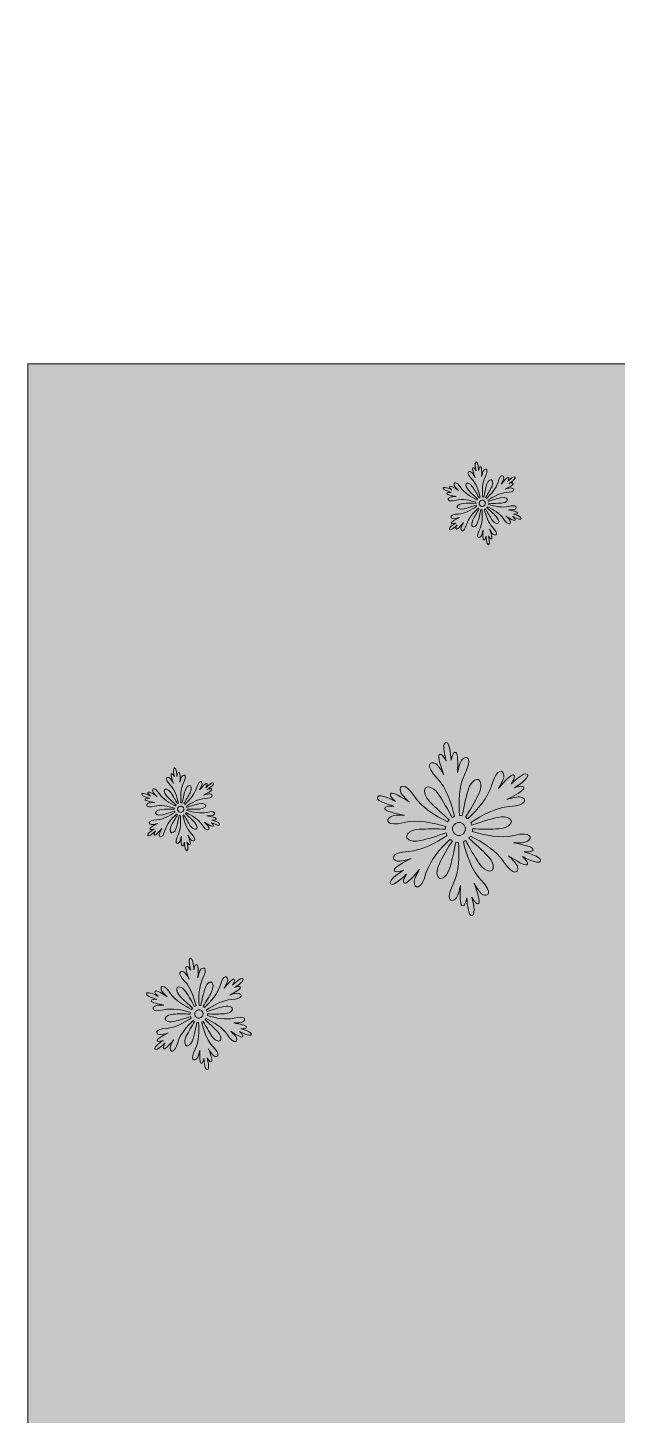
# Model space of a CAD drawing. Header units: millimetres. Extents: x 27 to 185, y -120 to -21.
# Drawn here: x 121.5 to 145.5, y -77.8 to -21.3 of the extents above; entities that cross this region are included whole.
import ezdxf

# ---------------------------------------------------------------- set-up
doc = ezdxf.new("R2010")
doc.units = ezdxf.units.MM
doc.header["$MEASUREMENT"] = 0
doc.layers.add('engraving', color=7, linetype='Continuous')
doc.layers.add('Layer 1', color=7, linetype='Continuous')

msp = doc.modelspace()

# ---------------------------------------------------------------- hatches: boundary and pattern name
at = {"layer": 'Layer 1'}
h = msp.add_hatch(color=2, dxfattribs=at)
h.dxf.hatch_style = 2
edge = h.paths.add_edge_path()
edge.add_spline(control_points=[(160.787, -34.941), (159.97, -33.71), (158.65, -32.866), (157.139, -32.746), (158.644, -31.585), (159.623, -29.728), (159.623, -27.629), (159.623, -24.11), (156.883, -21.257), (153.503, -21.257), (150.122, -21.257), (147.382, -24.11), (147.382, -27.629), (147.382, -29.728), (148.362, -31.585), (149.867, -32.746), (148.334, -32.867), (146.997, -33.733), (146.182, -34.993), (146.182, -34.993), (146.182, -34.941), (146.182, -34.941), (146.182, -34.941), (121.518, -34.941), (121.518, -34.941), (121.518, -34.941), (121.518, -120.09), (121.518, -120.09), (121.518, -120.09), (146.182, -120.09), (146.182, -120.09), (146.182, -120.09), (146.182, -89.671), (146.182, -89.671), (146.182, -89.671), (160.628, -89.671), (160.628, -89.671), (160.628, -89.671), (160.628, -120.09), (160.628, -120.09), (160.628, -120.09), (185.292, -120.09), (185.292, -120.09), (185.292, -120.09), (185.292, -34.941), (185.292, -34.941), (185.292, -34.941), (160.787, -34.941), (160.787, -34.941)], knot_values=[0, 0, 0, 0, 1, 1, 1, 2, 2, 2, 3, 3, 3, 4, 4, 4, 5, 5, 5, 6, 6, 6, 7, 7, 7, 8, 8, 8, 9, 9, 9, 10, 10, 10, 11, 11, 11, 12, 12, 12, 13, 13, 13, 14, 14, 14, 15, 15, 15, 16, 16, 16, 16], degree=3, periodic=1)
edge = h.paths.add_edge_path()
edge.add_spline(control_points=[(149.695, -27.629), (149.695, -25.443), (151.403, -23.665), (153.503, -23.665), (155.602, -23.665), (157.31, -25.443), (157.31, -27.629), (157.31, -29.814), (155.602, -31.592), (153.503, -31.592), (151.403, -31.592), (149.695, -29.814), (149.695, -27.629)], knot_values=[0, 0, 0, 0, 1, 1, 1, 2, 2, 2, 3, 3, 3, 4, 4, 4, 4], degree=3, periodic=1)
h.paths.add_polyline_path([(146.182, -65.007), (146.182, -37.956), (160.628, -37.956), (160.628, -65.007)])

# ---------------------------------------------------------------- linework, layer by layer
at = {"layer": 'engraving', "lineweight": 0}
for points, knots in [([(141.314, -41.071), (141.314, -41.071), (141.515, -41.081), (141.486, -41.011), (141.467, -40.967), (141.299, -40.93), (141.106, -40.896), (141.211, -40.897), (141.326, -40.894), (141.377, -40.863), (141.48, -40.803), (141.46, -40.663), (141.111, -40.75), (140.854, -40.814), (140.549, -40.746), (140.301, -40.674), (140.304, -40.657), (140.306, -40.64), (140.306, -40.622), (140.462, -40.627), (140.675, -40.629), (140.819, -40.618), (141.071, -40.599), (141.066, -40.469), (141.066, -40.469), (141.066, -40.469), (141.032, -40.345), (140.786, -40.4), (140.645, -40.432), (140.442, -40.498), (140.295, -40.549), (140.29, -40.532), (140.283, -40.516), (140.275, -40.5), (140.49, -40.359), (140.762, -40.203), (141.026, -40.188), (141.385, -40.168), (141.363, -40.029), (141.247, -40.001), (141.188, -39.987), (141.077, -40.018), (140.978, -40.05), (141.153, -39.96), (141.302, -39.875), (141.306, -39.828), (141.314, -39.752), (141.125, -39.822), (141.125, -39.822), (141.125, -39.822), (141.434, -39.632), (141.377, -39.56), (141.319, -39.488), (141.066, -39.747), (141.066, -39.747), (141.066, -39.747), (141.175, -39.578), (141.1, -39.569), (141.052, -39.563), (140.937, -39.69), (140.81, -39.84), (140.863, -39.75), (140.918, -39.649), (140.918, -39.589), (140.916, -39.469), (140.785, -39.417), (140.686, -39.762), (140.613, -40.017), (140.402, -40.248), (140.216, -40.426), (140.202, -40.415), (140.188, -40.405), (140.173, -40.396), (140.255, -40.264), (140.364, -40.08), (140.426, -39.949), (140.535, -39.722), (140.421, -39.662), (140.421, -39.662), (140.421, -39.662), (140.296, -39.628), (140.221, -39.869), (140.178, -40.007), (140.134, -40.216), (140.104, -40.369), (140.087, -40.365), (140.069, -40.363), (140.052, -40.362), (140.037, -40.105), (140.038, -39.792), (140.157, -39.555), (140.319, -39.234), (140.188, -39.184), (140.105, -39.271), (140.064, -39.314), (140.036, -39.426), (140.014, -39.528), (140.023, -39.332), (140.024, -39.16), (139.986, -39.133), (139.924, -39.088), (139.89, -39.286), (139.89, -39.286), (139.89, -39.286), (139.88, -38.924), (139.788, -38.938), (139.697, -38.951), (139.795, -39.301), (139.795, -39.301), (139.795, -39.301), (139.704, -39.122), (139.658, -39.182), (139.629, -39.22), (139.681, -39.384), (139.748, -39.568), (139.697, -39.477), (139.636, -39.379), (139.584, -39.35), (139.48, -39.291), (139.369, -39.378), (139.619, -39.637), (139.803, -39.828), (139.896, -40.126), (139.958, -40.376), (139.942, -40.382), (139.926, -40.389), (139.911, -40.398), (139.837, -40.261), (139.732, -40.075), (139.65, -39.956), (139.508, -39.748), (139.399, -39.816), (139.399, -39.816), (139.399, -39.816), (139.308, -39.908), (139.479, -40.093), (139.577, -40.199), (139.736, -40.342), (139.853, -40.445), (139.841, -40.458), (139.83, -40.472), (139.821, -40.486), (139.591, -40.371), (139.32, -40.213), (139.175, -39.991), (138.978, -39.691), (138.869, -39.779), (138.903, -39.894), (138.92, -39.952), (139.002, -40.032), (139.079, -40.102), (138.914, -39.996), (138.766, -39.909), (138.723, -39.929), (138.653, -39.96), (138.808, -40.089), (138.808, -40.089), (138.808, -40.089), (138.489, -39.916), (138.455, -40.002), (138.422, -40.088), (138.773, -40.178), (138.773, -40.178), (138.773, -40.178), (138.572, -40.167), (138.602, -40.237), (138.62, -40.281), (138.788, -40.318), (138.982, -40.353), (138.877, -40.351), (138.762, -40.355), (138.71, -40.385), (138.607, -40.446), (138.627, -40.586), (138.976, -40.499), (139.233, -40.434), (139.539, -40.503), (139.786, -40.574), (139.783, -40.591), (139.781, -40.609), (139.782, -40.627), (139.626, -40.622), (139.412, -40.619), (139.268, -40.63), (139.017, -40.65), (139.022, -40.779), (139.022, -40.779), (139.022, -40.779), (139.055, -40.904), (139.301, -40.848), (139.442, -40.816), (139.645, -40.75), (139.792, -40.7), (139.798, -40.717), (139.804, -40.733), (139.813, -40.749), (139.597, -40.89), (139.326, -41.046), (139.061, -41.06), (138.702, -41.08), (138.725, -41.22), (138.841, -41.247), (138.899, -41.262), (139.01, -41.23), (139.11, -41.198), (138.935, -41.288), (138.785, -41.373), (138.781, -41.42), (138.774, -41.496), (138.962, -41.427), (138.962, -41.427), (138.962, -41.427), (138.653, -41.616), (138.711, -41.689), (138.768, -41.761), (139.022, -41.502), (139.022, -41.502), (139.022, -41.502), (138.912, -41.67), (138.988, -41.68), (139.035, -41.685), (139.151, -41.559), (139.277, -41.408), (139.224, -41.498), (139.169, -41.6), (139.17, -41.659), (139.171, -41.779), (139.302, -41.832), (139.401, -41.486), (139.474, -41.231), (139.686, -41.001), (139.872, -40.822), (139.885, -40.834), (139.899, -40.844), (139.914, -40.852), (139.833, -40.985), (139.724, -41.168), (139.661, -41.299), (139.553, -41.527), (139.667, -41.587), (139.667, -41.587), (139.667, -41.587), (139.791, -41.62), (139.866, -41.379), (139.909, -41.241), (139.953, -41.033), (139.984, -40.88), (140.001, -40.884), (140.018, -40.886), (140.036, -40.886), (140.05, -41.143), (140.05, -41.456), (139.93, -41.693), (139.768, -42.014), (139.9, -42.065), (139.982, -41.977), (140.023, -41.934), (140.052, -41.822), (140.074, -41.721), (140.064, -41.917), (140.063, -42.088), (140.102, -42.116), (140.164, -42.16), (140.198, -41.962), (140.198, -41.962), (140.198, -41.962), (140.207, -42.325), (140.299, -42.311), (140.39, -42.297), (140.293, -41.948), (140.293, -41.948), (140.293, -41.948), (140.384, -42.127), (140.43, -42.066), (140.458, -42.028), (140.406, -41.865), (140.34, -41.68), (140.391, -41.771), (140.451, -41.869), (140.503, -41.898), (140.608, -41.957), (140.718, -41.87), (140.469, -41.612), (140.284, -41.421), (140.191, -41.122), (140.129, -40.872), (140.145, -40.867), (140.161, -40.859), (140.177, -40.85), (140.251, -40.988), (140.355, -41.174), (140.437, -41.293), (140.58, -41.501), (140.689, -41.432), (140.689, -41.432), (140.689, -41.432), (140.78, -41.341), (140.609, -41.156), (140.51, -41.049), (140.352, -40.907), (140.235, -40.804), (140.247, -40.791), (140.258, -40.777), (140.267, -40.762), (140.497, -40.878), (140.768, -41.035), (140.912, -41.257), (141.109, -41.558), (141.219, -41.469), (141.185, -41.354), (141.168, -41.297), (141.085, -41.217), (141.008, -41.146), (141.173, -41.252), (141.321, -41.339), (141.365, -41.32), (141.434, -41.288), (141.279, -41.16), (141.279, -41.16), (141.279, -41.16), (141.598, -41.333), (141.632, -41.247), (141.666, -41.16), (141.314, -41.071), (141.314, -41.071)], [0, 0, 0, 0, 1, 1, 1, 2, 2, 2, 3, 3, 3, 4, 4, 4, 5, 5, 5, 6, 6, 6, 7, 7, 7, 8, 8, 8, 9, 9, 9, 10, 10, 10, 11, 11, 11, 12, 12, 12, 13, 13, 13, 14, 14, 14, 15, 15, 15, 16, 16, 16, 17, 17, 17, 18, 18, 18, 19, 19, 19, 20, 20, 20, 21, 21, 21, 22, 22, 22, 23, 23, 23, 24, 24, 24, 25, 25, 25, 26, 26, 26, 27, 27, 27, 28, 28, 28, 29, 29, 29, 30, 30, 30, 31, 31, 31, 32, 32, 32, 33, 33, 33, 34, 34, 34, 35, 35, 35, 36, 36, 36, 37, 37, 37, 38, 38, 38, 39, 39, 39, 40, 40, 40, 41, 41, 41, 42, 42, 42, 43, 43, 43, 44, 44, 44, 45, 45, 45, 46, 46, 46, 47, 47, 47, 48, 48, 48, 49, 49, 49, 50, 50, 50, 51, 51, 51, 52, 52, 52, 53, 53, 53, 54, 54, 54, 55, 55, 55, 56, 56, 56, 57, 57, 57, 58, 58, 58, 59, 59, 59, 60, 60, 60, 61, 61, 61, 62, 62, 62, 63, 63, 63, 64, 64, 64, 65, 65, 65, 66, 66, 66, 67, 67, 67, 68, 68, 68, 69, 69, 69, 70, 70, 70, 71, 71, 71, 72, 72, 72, 73, 73, 73, 74, 74, 74, 75, 75, 75, 76, 76, 76, 77, 77, 77, 78, 78, 78, 79, 79, 79, 80, 80, 80, 81, 81, 81, 82, 82, 82, 83, 83, 83, 84, 84, 84, 85, 85, 85, 86, 86, 86, 87, 87, 87, 88, 88, 88, 89, 89, 89, 90, 90, 90, 91, 91, 91, 92, 92, 92, 93, 93, 93, 94, 94, 94, 95, 95, 95, 96, 96, 96, 97, 97, 97, 98, 98, 98, 99, 99, 99, 100, 100, 100, 101, 101, 101, 102, 102, 102, 103, 103, 103, 104, 104, 104, 105, 105, 105, 106, 106, 106, 107, 107, 107, 108, 108, 108, 108]), ([(140.063, -40.75), (139.993, -40.761), (139.928, -40.713), (139.918, -40.643), (139.907, -40.574), (139.955, -40.509), (140.025, -40.498), (140.094, -40.487), (140.159, -40.535), (140.17, -40.605), (140.18, -40.675), (140.133, -40.74), (140.063, -40.75)], [0, 0, 0, 0, 1, 1, 1, 2, 2, 2, 3, 3, 3, 4, 4, 4, 4]), ([(141.751, -54.822), (141.751, -54.822), (142.171, -54.844), (142.109, -54.697), (142.07, -54.605), (141.72, -54.528), (141.315, -54.457), (141.534, -54.459), (141.774, -54.453), (141.882, -54.388), (142.097, -54.261), (142.055, -53.968), (141.326, -54.151), (140.788, -54.285), (140.149, -54.143), (139.631, -53.993), (139.638, -53.957), (139.641, -53.92), (139.641, -53.884), (139.967, -53.893), (140.414, -53.899), (140.716, -53.875), (141.241, -53.834), (141.231, -53.565), (141.231, -53.565), (141.231, -53.565), (141.161, -53.304), (140.647, -53.42), (140.351, -53.487), (139.926, -53.625), (139.618, -53.731), (139.608, -53.696), (139.594, -53.662), (139.576, -53.629), (140.027, -53.333), (140.595, -53.008), (141.149, -52.977), (141.899, -52.935), (141.853, -52.643), (141.609, -52.585), (141.487, -52.556), (141.255, -52.621), (141.047, -52.688), (141.412, -52.499), (141.724, -52.322), (141.734, -52.223), (141.75, -52.065), (141.355, -52.21), (141.355, -52.21), (141.355, -52.21), (142.002, -51.813), (141.882, -51.662), (141.761, -51.511), (141.231, -52.053), (141.231, -52.053), (141.231, -52.053), (141.459, -51.701), (141.302, -51.681), (141.203, -51.669), (140.961, -51.934), (140.697, -52.248), (140.808, -52.06), (140.923, -51.848), (140.921, -51.723), (140.918, -51.473), (140.644, -51.363), (140.437, -52.085), (140.284, -52.619), (139.842, -53.101), (139.453, -53.475), (139.425, -53.45), (139.395, -53.429), (139.364, -53.411), (139.534, -53.134), (139.762, -52.75), (139.893, -52.477), (140.12, -52.001), (139.882, -51.875), (139.882, -51.875), (139.882, -51.875), (139.621, -51.805), (139.465, -52.309), (139.375, -52.598), (139.282, -53.035), (139.219, -53.355), (139.183, -53.346), (139.146, -53.341), (139.11, -53.34), (139.078, -52.802), (139.081, -52.148), (139.331, -51.652), (139.67, -50.981), (139.394, -50.876), (139.222, -51.058), (139.137, -51.148), (139.076, -51.382), (139.031, -51.596), (139.05, -51.186), (139.052, -50.826), (138.972, -50.768), (138.842, -50.676), (138.771, -51.09), (138.771, -51.09), (138.771, -51.09), (138.75, -50.331), (138.559, -50.36), (138.367, -50.389), (138.573, -51.12), (138.573, -51.12), (138.573, -51.12), (138.382, -50.745), (138.286, -50.872), (138.226, -50.951), (138.335, -51.294), (138.474, -51.68), (138.367, -51.489), (138.241, -51.284), (138.132, -51.223), (137.914, -51.1), (137.681, -51.282), (138.204, -51.823), (138.59, -52.222), (138.785, -52.847), (138.915, -53.37), (138.88, -53.381), (138.847, -53.397), (138.815, -53.416), (138.66, -53.129), (138.442, -52.739), (138.27, -52.49), (137.973, -52.055), (137.744, -52.198), (137.744, -52.198), (137.744, -52.198), (137.554, -52.39), (137.911, -52.777), (138.117, -52.999), (138.449, -53.298), (138.693, -53.512), (138.668, -53.54), (138.646, -53.569), (138.627, -53.6), (138.145, -53.358), (137.579, -53.028), (137.275, -52.564), (136.865, -51.935), (136.635, -52.121), (136.707, -52.361), (136.742, -52.481), (136.914, -52.649), (137.076, -52.796), (136.731, -52.574), (136.421, -52.392), (136.33, -52.434), (136.185, -52.499), (136.509, -52.768), (136.509, -52.768), (136.509, -52.768), (135.841, -52.407), (135.771, -52.587), (135.7, -52.767), (136.435, -52.955), (136.435, -52.955), (136.435, -52.955), (136.016, -52.933), (136.077, -53.079), (136.116, -53.171), (136.467, -53.248), (136.871, -53.32), (136.653, -53.318), (136.412, -53.324), (136.304, -53.388), (136.089, -53.516), (136.131, -53.808), (136.86, -53.626), (137.398, -53.491), (138.037, -53.634), (138.555, -53.783), (138.548, -53.819), (138.544, -53.856), (138.545, -53.893), (138.219, -53.883), (137.773, -53.877), (137.471, -53.901), (136.945, -53.943), (136.955, -54.212), (136.955, -54.212), (136.955, -54.212), (137.025, -54.473), (137.54, -54.356), (137.835, -54.289), (138.26, -54.152), (138.568, -54.047), (138.578, -54.081), (138.592, -54.116), (138.61, -54.148), (138.16, -54.444), (137.592, -54.77), (137.038, -54.8), (136.287, -54.842), (136.334, -55.134), (136.577, -55.192), (136.699, -55.221), (136.931, -55.156), (137.139, -55.089), (136.774, -55.277), (136.461, -55.454), (136.452, -55.554), (136.436, -55.712), (136.83, -55.567), (136.83, -55.567), (136.83, -55.567), (136.184, -55.964), (136.305, -56.115), (136.426, -56.266), (136.956, -55.724), (136.956, -55.724), (136.956, -55.724), (136.727, -56.076), (136.884, -56.096), (136.983, -56.108), (137.226, -55.843), (137.49, -55.528), (137.379, -55.716), (137.264, -55.929), (137.265, -56.053), (137.269, -56.304), (137.543, -56.414), (137.749, -55.691), (137.902, -55.158), (138.345, -54.675), (138.733, -54.302), (138.761, -54.327), (138.791, -54.347), (138.823, -54.366), (138.652, -54.643), (138.424, -55.026), (138.293, -55.299), (138.066, -55.776), (138.305, -55.901), (138.305, -55.901), (138.305, -55.901), (138.565, -55.971), (138.721, -55.467), (138.811, -55.178), (138.904, -54.742), (138.968, -54.422), (139.003, -54.431), (139.04, -54.435), (139.076, -54.437), (139.107, -54.974), (139.105, -55.629), (138.855, -56.124), (138.516, -56.795), (138.792, -56.901), (138.964, -56.719), (139.05, -56.628), (139.11, -56.394), (139.156, -56.181), (139.137, -56.591), (139.134, -56.95), (139.215, -57.008), (139.344, -57.101), (139.415, -56.687), (139.415, -56.687), (139.415, -56.687), (139.435, -57.445), (139.627, -57.416), (139.818, -57.387), (139.614, -56.657), (139.614, -56.657), (139.614, -56.657), (139.804, -57.031), (139.901, -56.904), (139.96, -56.825), (139.852, -56.483), (139.712, -56.097), (139.819, -56.287), (139.946, -56.493), (140.054, -56.554), (140.272, -56.677), (140.504, -56.494), (139.982, -55.954), (139.597, -55.554), (139.4, -54.93), (139.272, -54.407), (139.305, -54.395), (139.339, -54.38), (139.371, -54.361), (139.526, -54.648), (139.744, -55.037), (139.915, -55.287), (140.214, -55.721), (140.442, -55.578), (140.442, -55.578), (140.442, -55.578), (140.633, -55.387), (140.275, -54.999), (140.069, -54.777), (139.738, -54.479), (139.493, -54.264), (139.518, -54.237), (139.54, -54.208), (139.559, -54.177), (140.041, -54.419), (140.607, -54.748), (140.91, -55.213), (141.322, -55.842), (141.551, -55.655), (141.48, -55.415), (141.444, -55.296), (141.272, -55.127), (141.11, -54.98), (141.455, -55.202), (141.765, -55.384), (141.856, -55.343), (142, -55.277), (141.678, -55.009), (141.678, -55.009), (141.678, -55.009), (142.345, -55.37), (142.416, -55.19), (142.486, -55.01), (141.751, -54.822), (141.751, -54.822)], [0, 0, 0, 0, 1, 1, 1, 2, 2, 2, 3, 3, 3, 4, 4, 4, 5, 5, 5, 6, 6, 6, 7, 7, 7, 8, 8, 8, 9, 9, 9, 10, 10, 10, 11, 11, 11, 12, 12, 12, 13, 13, 13, 14, 14, 14, 15, 15, 15, 16, 16, 16, 17, 17, 17, 18, 18, 18, 19, 19, 19, 20, 20, 20, 21, 21, 21, 22, 22, 22, 23, 23, 23, 24, 24, 24, 25, 25, 25, 26, 26, 26, 27, 27, 27, 28, 28, 28, 29, 29, 29, 30, 30, 30, 31, 31, 31, 32, 32, 32, 33, 33, 33, 34, 34, 34, 35, 35, 35, 36, 36, 36, 37, 37, 37, 38, 38, 38, 39, 39, 39, 40, 40, 40, 41, 41, 41, 42, 42, 42, 43, 43, 43, 44, 44, 44, 45, 45, 45, 46, 46, 46, 47, 47, 47, 48, 48, 48, 49, 49, 49, 50, 50, 50, 51, 51, 51, 52, 52, 52, 53, 53, 53, 54, 54, 54, 55, 55, 55, 56, 56, 56, 57, 57, 57, 58, 58, 58, 59, 59, 59, 60, 60, 60, 61, 61, 61, 62, 62, 62, 63, 63, 63, 64, 64, 64, 65, 65, 65, 66, 66, 66, 67, 67, 67, 68, 68, 68, 69, 69, 69, 70, 70, 70, 71, 71, 71, 72, 72, 72, 73, 73, 73, 74, 74, 74, 75, 75, 75, 76, 76, 76, 77, 77, 77, 78, 78, 78, 79, 79, 79, 80, 80, 80, 81, 81, 81, 82, 82, 82, 83, 83, 83, 84, 84, 84, 85, 85, 85, 86, 86, 86, 87, 87, 87, 88, 88, 88, 89, 89, 89, 90, 90, 90, 91, 91, 91, 92, 92, 92, 93, 93, 93, 94, 94, 94, 95, 95, 95, 96, 96, 96, 97, 97, 97, 98, 98, 98, 99, 99, 99, 100, 100, 100, 101, 101, 101, 102, 102, 102, 103, 103, 103, 104, 104, 104, 105, 105, 105, 106, 106, 106, 107, 107, 107, 108, 108, 108, 108]), ([(129.022, -53.53), (129.022, -53.53), (129.223, -53.54), (129.194, -53.47), (129.175, -53.426), (129.008, -53.389), (128.814, -53.355), (128.919, -53.356), (129.034, -53.353), (129.085, -53.323), (129.188, -53.262), (129.168, -53.122), (128.819, -53.209), (128.562, -53.273), (128.257, -53.205), (128.009, -53.133), (128.012, -53.116), (128.014, -53.099), (128.014, -53.081), (128.17, -53.086), (128.383, -53.089), (128.528, -53.077), (128.779, -53.058), (128.774, -52.929), (128.774, -52.929), (128.774, -52.929), (128.74, -52.804), (128.495, -52.86), (128.353, -52.892), (128.15, -52.957), (128.003, -53.008), (127.998, -52.991), (127.991, -52.975), (127.983, -52.959), (128.198, -52.818), (128.47, -52.662), (128.734, -52.647), (129.093, -52.628), (129.071, -52.488), (128.955, -52.46), (128.896, -52.446), (128.785, -52.478), (128.686, -52.51), (128.861, -52.419), (129.01, -52.335), (129.015, -52.287), (129.022, -52.212), (128.833, -52.281), (128.833, -52.281), (128.833, -52.281), (129.143, -52.091), (129.085, -52.019), (129.027, -51.947), (128.774, -52.206), (128.774, -52.206), (128.774, -52.206), (128.883, -52.038), (128.808, -52.028), (128.761, -52.022), (128.645, -52.149), (128.518, -52.299), (128.572, -52.209), (128.626, -52.108), (128.626, -52.048), (128.624, -51.929), (128.493, -51.876), (128.394, -52.221), (128.321, -52.477), (128.11, -52.707), (127.924, -52.886), (127.911, -52.874), (127.896, -52.864), (127.881, -52.855), (127.963, -52.723), (128.072, -52.539), (128.134, -52.409), (128.243, -52.181), (128.129, -52.121), (128.129, -52.121), (128.129, -52.121), (128.004, -52.088), (127.929, -52.328), (127.887, -52.467), (127.842, -52.675), (127.812, -52.828), (127.795, -52.824), (127.777, -52.822), (127.76, -52.821), (127.745, -52.564), (127.746, -52.251), (127.866, -52.014), (128.028, -51.694), (127.896, -51.643), (127.814, -51.73), (127.773, -51.773), (127.744, -51.885), (127.722, -51.987), (127.731, -51.791), (127.732, -51.619), (127.694, -51.592), (127.632, -51.548), (127.598, -51.745), (127.598, -51.745), (127.598, -51.745), (127.588, -51.383), (127.496, -51.397), (127.405, -51.411), (127.503, -51.76), (127.503, -51.76), (127.503, -51.76), (127.412, -51.581), (127.366, -51.641), (127.337, -51.679), (127.389, -51.843), (127.456, -52.028), (127.405, -51.937), (127.344, -51.838), (127.292, -51.809), (127.188, -51.751), (127.077, -51.838), (127.327, -52.096), (127.511, -52.287), (127.605, -52.585), (127.667, -52.836), (127.65, -52.841), (127.634, -52.848), (127.619, -52.858), (127.545, -52.72), (127.441, -52.534), (127.358, -52.415), (127.216, -52.207), (127.107, -52.276), (127.107, -52.276), (127.107, -52.276), (127.016, -52.367), (127.187, -52.552), (127.285, -52.658), (127.444, -52.801), (127.561, -52.904), (127.549, -52.917), (127.538, -52.931), (127.529, -52.945), (127.299, -52.83), (127.028, -52.672), (126.883, -52.45), (126.686, -52.15), (126.577, -52.238), (126.611, -52.353), (126.628, -52.411), (126.71, -52.491), (126.788, -52.561), (126.622, -52.455), (126.474, -52.368), (126.431, -52.388), (126.362, -52.419), (126.516, -52.548), (126.516, -52.548), (126.516, -52.548), (126.197, -52.375), (126.163, -52.461), (126.13, -52.548), (126.481, -52.637), (126.481, -52.637), (126.481, -52.637), (126.281, -52.627), (126.31, -52.696), (126.328, -52.74), (126.496, -52.777), (126.69, -52.812), (126.585, -52.811), (126.47, -52.814), (126.418, -52.844), (126.316, -52.905), (126.336, -53.045), (126.684, -52.958), (126.942, -52.894), (127.247, -52.962), (127.494, -53.033), (127.491, -53.05), (127.489, -53.068), (127.49, -53.086), (127.334, -53.081), (127.12, -53.078), (126.976, -53.089), (126.725, -53.109), (126.73, -53.238), (126.73, -53.238), (126.73, -53.238), (126.763, -53.363), (127.009, -53.307), (127.15, -53.275), (127.353, -53.209), (127.501, -53.159), (127.506, -53.176), (127.512, -53.192), (127.521, -53.208), (127.306, -53.349), (127.034, -53.505), (126.769, -53.519), (126.41, -53.539), (126.433, -53.679), (126.549, -53.707), (126.607, -53.721), (126.718, -53.69), (126.818, -53.657), (126.643, -53.747), (126.494, -53.832), (126.489, -53.88), (126.482, -53.955), (126.67, -53.886), (126.67, -53.886), (126.67, -53.886), (126.361, -54.076), (126.419, -54.148), (126.477, -54.22), (126.73, -53.961), (126.73, -53.961), (126.73, -53.961), (126.62, -54.129), (126.696, -54.139), (126.743, -54.145), (126.859, -54.018), (126.985, -53.868), (126.932, -53.957), (126.877, -54.059), (126.878, -54.118), (126.88, -54.238), (127.011, -54.291), (127.109, -53.945), (127.182, -53.69), (127.394, -53.46), (127.58, -53.281), (127.593, -53.293), (127.608, -53.303), (127.622, -53.312), (127.541, -53.444), (127.432, -53.628), (127.369, -53.758), (127.261, -53.986), (127.375, -54.046), (127.375, -54.046), (127.375, -54.046), (127.499, -54.079), (127.574, -53.838), (127.617, -53.7), (127.661, -53.492), (127.692, -53.339), (127.709, -53.343), (127.726, -53.345), (127.744, -53.346), (127.759, -53.603), (127.758, -53.916), (127.638, -54.152), (127.476, -54.473), (127.608, -54.524), (127.69, -54.437), (127.731, -54.393), (127.76, -54.281), (127.782, -54.18), (127.773, -54.376), (127.771, -54.547), (127.81, -54.575), (127.872, -54.619), (127.906, -54.422), (127.906, -54.422), (127.906, -54.422), (127.916, -54.784), (128.007, -54.77), (128.098, -54.756), (128.001, -54.407), (128.001, -54.407), (128.001, -54.407), (128.092, -54.586), (128.138, -54.525), (128.166, -54.487), (128.115, -54.324), (128.048, -54.139), (128.099, -54.23), (128.159, -54.329), (128.211, -54.358), (128.316, -54.417), (128.427, -54.329), (128.177, -54.071), (127.993, -53.88), (127.899, -53.581), (127.837, -53.332), (127.853, -53.326), (127.869, -53.318), (127.885, -53.31), (127.959, -53.447), (128.063, -53.633), (128.145, -53.752), (128.288, -53.96), (128.397, -53.891), (128.397, -53.891), (128.397, -53.891), (128.488, -53.8), (128.317, -53.615), (128.219, -53.508), (128.06, -53.366), (127.943, -53.263), (127.955, -53.25), (127.966, -53.236), (127.975, -53.221), (128.205, -53.337), (128.476, -53.494), (128.621, -53.717), (128.817, -54.017), (128.927, -53.928), (128.893, -53.813), (128.876, -53.756), (128.794, -53.676), (128.716, -53.606), (128.881, -53.711), (129.029, -53.798), (129.073, -53.779), (129.142, -53.747), (128.988, -53.619), (128.988, -53.619), (128.988, -53.619), (129.307, -53.792), (129.34, -53.706), (129.374, -53.62), (129.022, -53.53), (129.022, -53.53)], [0, 0, 0, 0, 1, 1, 1, 2, 2, 2, 3, 3, 3, 4, 4, 4, 5, 5, 5, 6, 6, 6, 7, 7, 7, 8, 8, 8, 9, 9, 9, 10, 10, 10, 11, 11, 11, 12, 12, 12, 13, 13, 13, 14, 14, 14, 15, 15, 15, 16, 16, 16, 17, 17, 17, 18, 18, 18, 19, 19, 19, 20, 20, 20, 21, 21, 21, 22, 22, 22, 23, 23, 23, 24, 24, 24, 25, 25, 25, 26, 26, 26, 27, 27, 27, 28, 28, 28, 29, 29, 29, 30, 30, 30, 31, 31, 31, 32, 32, 32, 33, 33, 33, 34, 34, 34, 35, 35, 35, 36, 36, 36, 37, 37, 37, 38, 38, 38, 39, 39, 39, 40, 40, 40, 41, 41, 41, 42, 42, 42, 43, 43, 43, 44, 44, 44, 45, 45, 45, 46, 46, 46, 47, 47, 47, 48, 48, 48, 49, 49, 49, 50, 50, 50, 51, 51, 51, 52, 52, 52, 53, 53, 53, 54, 54, 54, 55, 55, 55, 56, 56, 56, 57, 57, 57, 58, 58, 58, 59, 59, 59, 60, 60, 60, 61, 61, 61, 62, 62, 62, 63, 63, 63, 64, 64, 64, 65, 65, 65, 66, 66, 66, 67, 67, 67, 68, 68, 68, 69, 69, 69, 70, 70, 70, 71, 71, 71, 72, 72, 72, 73, 73, 73, 74, 74, 74, 75, 75, 75, 76, 76, 76, 77, 77, 77, 78, 78, 78, 79, 79, 79, 80, 80, 80, 81, 81, 81, 82, 82, 82, 83, 83, 83, 84, 84, 84, 85, 85, 85, 86, 86, 86, 87, 87, 87, 88, 88, 88, 89, 89, 89, 90, 90, 90, 91, 91, 91, 92, 92, 92, 93, 93, 93, 94, 94, 94, 95, 95, 95, 96, 96, 96, 97, 97, 97, 98, 98, 98, 99, 99, 99, 100, 100, 100, 101, 101, 101, 102, 102, 102, 103, 103, 103, 104, 104, 104, 105, 105, 105, 106, 106, 106, 107, 107, 107, 108, 108, 108, 108]), ([(127.771, -53.21), (127.701, -53.22), (127.636, -53.172), (127.626, -53.102), (127.615, -53.033), (127.663, -52.968), (127.733, -52.957), (127.802, -52.947), (127.867, -52.995), (127.878, -53.064), (127.889, -53.134), (127.841, -53.199), (127.771, -53.21)], [0, 0, 0, 0, 1, 1, 1, 2, 2, 2, 3, 3, 3, 4, 4, 4, 4]), ([(139.133, -54.152), (138.987, -54.174), (138.851, -54.074), (138.829, -53.928), (138.807, -53.782), (138.907, -53.646), (139.053, -53.624), (139.199, -53.602), (139.335, -53.702), (139.357, -53.848), (139.379, -53.994), (139.279, -54.13), (139.133, -54.152)], [0, 0, 0, 0, 1, 1, 1, 2, 2, 2, 3, 3, 3, 4, 4, 4, 4]), ([(130.202, -62.021), (130.202, -62.021), (130.472, -62.035), (130.432, -61.941), (130.407, -61.882), (130.182, -61.832), (129.922, -61.786), (130.062, -61.788), (130.217, -61.784), (130.286, -61.742), (130.425, -61.661), (130.398, -61.473), (129.929, -61.59), (129.583, -61.676), (129.172, -61.584), (128.839, -61.488), (128.844, -61.465), (128.846, -61.442), (128.846, -61.418), (129.055, -61.424), (129.342, -61.428), (129.536, -61.413), (129.874, -61.386), (129.868, -61.213), (129.868, -61.213), (129.868, -61.213), (129.823, -61.046), (129.492, -61.12), (129.302, -61.163), (129.029, -61.252), (128.831, -61.32), (128.825, -61.297), (128.815, -61.275), (128.804, -61.254), (129.094, -61.064), (129.459, -60.855), (129.815, -60.835), (130.297, -60.808), (130.267, -60.621), (130.111, -60.583), (130.032, -60.565), (129.883, -60.606), (129.75, -60.649), (129.984, -60.528), (130.185, -60.414), (130.191, -60.35), (130.201, -60.249), (129.948, -60.342), (129.948, -60.342), (129.948, -60.342), (130.363, -60.087), (130.286, -59.99), (130.208, -59.893), (129.867, -60.242), (129.867, -60.242), (129.867, -60.242), (130.014, -60.015), (129.913, -60.002), (129.85, -59.994), (129.694, -60.165), (129.524, -60.367), (129.596, -60.246), (129.669, -60.11), (129.668, -60.029), (129.666, -59.868), (129.49, -59.798), (129.357, -60.262), (129.259, -60.605), (128.975, -60.915), (128.725, -61.155), (128.707, -61.14), (128.688, -61.126), (128.668, -61.114), (128.777, -60.936), (128.924, -60.689), (129.008, -60.514), (129.154, -60.208), (129, -60.127), (129, -60.127), (129, -60.127), (128.833, -60.082), (128.732, -60.406), (128.675, -60.592), (128.615, -60.872), (128.574, -61.078), (128.551, -61.072), (128.528, -61.069), (128.504, -61.069), (128.484, -60.723), (128.486, -60.302), (128.647, -59.984), (128.864, -59.552), (128.687, -59.485), (128.577, -59.602), (128.521, -59.66), (128.483, -59.81), (128.453, -59.947), (128.466, -59.684), (128.467, -59.453), (128.415, -59.415), (128.332, -59.356), (128.286, -59.622), (128.286, -59.622), (128.286, -59.622), (128.273, -59.135), (128.15, -59.153), (128.027, -59.172), (128.159, -59.641), (128.159, -59.641), (128.159, -59.641), (128.036, -59.401), (127.975, -59.482), (127.936, -59.533), (128.006, -59.753), (128.096, -60.002), (128.027, -59.879), (127.946, -59.747), (127.876, -59.708), (127.736, -59.629), (127.586, -59.746), (127.922, -60.093), (128.17, -60.35), (128.296, -60.751), (128.379, -61.088), (128.357, -61.095), (128.335, -61.105), (128.315, -61.117), (128.215, -60.933), (128.075, -60.682), (127.965, -60.522), (127.773, -60.243), (127.626, -60.335), (127.626, -60.335), (127.626, -60.335), (127.504, -60.458), (127.734, -60.707), (127.866, -60.849), (128.079, -61.042), (128.237, -61.179), (128.221, -61.197), (128.206, -61.216), (128.194, -61.235), (127.884, -61.08), (127.52, -60.868), (127.325, -60.57), (127.061, -60.166), (126.914, -60.285), (126.959, -60.439), (126.982, -60.516), (127.093, -60.625), (127.197, -60.719), (126.975, -60.576), (126.776, -60.459), (126.718, -60.486), (126.624, -60.528), (126.832, -60.701), (126.832, -60.701), (126.832, -60.701), (126.403, -60.469), (126.358, -60.585), (126.313, -60.701), (126.785, -60.821), (126.785, -60.821), (126.785, -60.821), (126.515, -60.807), (126.555, -60.901), (126.58, -60.96), (126.805, -61.009), (127.065, -61.056), (126.925, -61.054), (126.77, -61.058), (126.701, -61.099), (126.563, -61.182), (126.59, -61.369), (127.058, -61.252), (127.404, -61.166), (127.815, -61.257), (128.147, -61.354), (128.143, -61.377), (128.141, -61.4), (128.141, -61.424), (127.932, -61.418), (127.645, -61.414), (127.451, -61.429), (127.113, -61.456), (127.119, -61.629), (127.119, -61.629), (127.119, -61.629), (127.164, -61.797), (127.495, -61.722), (127.685, -61.679), (127.958, -61.59), (128.156, -61.523), (128.163, -61.545), (128.172, -61.567), (128.183, -61.588), (127.894, -61.778), (127.529, -61.987), (127.172, -62.007), (126.69, -62.034), (126.72, -62.221), (126.876, -62.259), (126.955, -62.278), (127.104, -62.236), (127.238, -62.193), (127.003, -62.314), (126.802, -62.428), (126.796, -62.491), (126.786, -62.593), (127.039, -62.5), (127.039, -62.5), (127.039, -62.5), (126.624, -62.755), (126.701, -62.852), (126.779, -62.949), (127.12, -62.601), (127.12, -62.601), (127.12, -62.601), (126.972, -62.827), (127.074, -62.84), (127.137, -62.848), (127.293, -62.677), (127.463, -62.475), (127.391, -62.596), (127.318, -62.732), (127.319, -62.813), (127.321, -62.973), (127.497, -63.044), (127.629, -62.58), (127.728, -62.237), (128.012, -61.927), (128.262, -61.687), (128.28, -61.703), (128.3, -61.716), (128.32, -61.728), (128.21, -61.906), (128.063, -62.152), (127.979, -62.328), (127.833, -62.634), (127.987, -62.715), (127.987, -62.715), (127.987, -62.715), (128.154, -62.76), (128.254, -62.436), (128.312, -62.25), (128.372, -61.97), (128.413, -61.764), (128.435, -61.77), (128.459, -61.773), (128.483, -61.774), (128.503, -62.119), (128.501, -62.54), (128.341, -62.858), (128.122, -63.289), (128.3, -63.357), (128.411, -63.24), (128.466, -63.182), (128.504, -63.032), (128.534, -62.895), (128.521, -63.158), (128.52, -63.389), (128.572, -63.426), (128.655, -63.486), (128.701, -63.22), (128.701, -63.22), (128.701, -63.22), (128.714, -63.707), (128.837, -63.688), (128.96, -63.67), (128.828, -63.201), (128.828, -63.201), (128.828, -63.201), (128.951, -63.441), (129.012, -63.36), (129.051, -63.309), (128.981, -63.089), (128.891, -62.841), (128.96, -62.963), (129.041, -63.095), (129.111, -63.134), (129.252, -63.213), (129.401, -63.096), (129.065, -62.749), (128.817, -62.492), (128.691, -62.09), (128.608, -61.755), (128.63, -61.747), (128.652, -61.737), (128.672, -61.725), (128.772, -61.909), (128.912, -62.159), (129.022, -62.32), (129.214, -62.599), (129.361, -62.507), (129.361, -62.507), (129.361, -62.507), (129.483, -62.384), (129.253, -62.135), (129.121, -61.992), (128.908, -61.8), (128.751, -61.662), (128.767, -61.645), (128.781, -61.626), (128.793, -61.606), (129.103, -61.762), (129.467, -61.974), (129.661, -62.272), (129.926, -62.677), (130.073, -62.557), (130.028, -62.402), (130.005, -62.326), (129.894, -62.217), (129.79, -62.123), (130.012, -62.265), (130.211, -62.382), (130.27, -62.356), (130.362, -62.314), (130.155, -62.141), (130.155, -62.141), (130.155, -62.141), (130.584, -62.374), (130.629, -62.258), (130.674, -62.142), (130.202, -62.021), (130.202, -62.021)], [0, 0, 0, 0, 1, 1, 1, 2, 2, 2, 3, 3, 3, 4, 4, 4, 5, 5, 5, 6, 6, 6, 7, 7, 7, 8, 8, 8, 9, 9, 9, 10, 10, 10, 11, 11, 11, 12, 12, 12, 13, 13, 13, 14, 14, 14, 15, 15, 15, 16, 16, 16, 17, 17, 17, 18, 18, 18, 19, 19, 19, 20, 20, 20, 21, 21, 21, 22, 22, 22, 23, 23, 23, 24, 24, 24, 25, 25, 25, 26, 26, 26, 27, 27, 27, 28, 28, 28, 29, 29, 29, 30, 30, 30, 31, 31, 31, 32, 32, 32, 33, 33, 33, 34, 34, 34, 35, 35, 35, 36, 36, 36, 37, 37, 37, 38, 38, 38, 39, 39, 39, 40, 40, 40, 41, 41, 41, 42, 42, 42, 43, 43, 43, 44, 44, 44, 45, 45, 45, 46, 46, 46, 47, 47, 47, 48, 48, 48, 49, 49, 49, 50, 50, 50, 51, 51, 51, 52, 52, 52, 53, 53, 53, 54, 54, 54, 55, 55, 55, 56, 56, 56, 57, 57, 57, 58, 58, 58, 59, 59, 59, 60, 60, 60, 61, 61, 61, 62, 62, 62, 63, 63, 63, 64, 64, 64, 65, 65, 65, 66, 66, 66, 67, 67, 67, 68, 68, 68, 69, 69, 69, 70, 70, 70, 71, 71, 71, 72, 72, 72, 73, 73, 73, 74, 74, 74, 75, 75, 75, 76, 76, 76, 77, 77, 77, 78, 78, 78, 79, 79, 79, 80, 80, 80, 81, 81, 81, 82, 82, 82, 83, 83, 83, 84, 84, 84, 85, 85, 85, 86, 86, 86, 87, 87, 87, 88, 88, 88, 89, 89, 89, 90, 90, 90, 91, 91, 91, 92, 92, 92, 93, 93, 93, 94, 94, 94, 95, 95, 95, 96, 96, 96, 97, 97, 97, 98, 98, 98, 99, 99, 99, 100, 100, 100, 101, 101, 101, 102, 102, 102, 103, 103, 103, 104, 104, 104, 105, 105, 105, 106, 106, 106, 107, 107, 107, 108, 108, 108, 108]), ([(128.519, -61.591), (128.426, -61.605), (128.338, -61.54), (128.324, -61.447), (128.31, -61.353), (128.374, -61.265), (128.468, -61.251), (128.562, -61.237), (128.649, -61.301), (128.663, -61.395), (128.677, -61.489), (128.613, -61.576), (128.519, -61.591)], [0, 0, 0, 0, 1, 1, 1, 2, 2, 2, 3, 3, 3, 4, 4, 4, 4])]:
    msp.add_open_spline(points, degree=3, knots=knots, dxfattribs=at)
at = {"layer": 'Layer 1', "lineweight": 0}
msp.add_open_spline([(160.787, -34.941), (159.97, -33.71), (158.65, -32.866), (157.139, -32.746), (158.644, -31.585), (159.623, -29.728), (159.623, -27.629), (159.623, -24.11), (156.883, -21.257), (153.503, -21.257), (150.122, -21.257), (147.382, -24.11), (147.382, -27.629), (147.382, -29.728), (148.362, -31.585), (149.867, -32.746), (148.334, -32.867), (146.997, -33.733), (146.182, -34.993), (146.182, -34.993), (146.182, -34.941), (146.182, -34.941), (146.182, -34.941), (121.518, -34.941), (121.518, -34.941), (121.518, -34.941), (121.518, -120.09), (121.518, -120.09), (121.518, -120.09), (146.182, -120.09), (146.182, -120.09), (146.182, -120.09), (146.182, -89.671), (146.182, -89.671), (146.182, -89.671), (160.628, -89.671), (160.628, -89.671), (160.628, -89.671), (160.628, -120.09), (160.628, -120.09), (160.628, -120.09), (185.292, -120.09), (185.292, -120.09), (185.292, -120.09), (185.292, -34.941), (185.292, -34.941), (185.292, -34.941), (160.787, -34.941), (160.787, -34.941)], degree=3, knots=[0, 0, 0, 0, 1, 1, 1, 2, 2, 2, 3, 3, 3, 4, 4, 4, 5, 5, 5, 6, 6, 6, 7, 7, 7, 8, 8, 8, 9, 9, 9, 10, 10, 10, 11, 11, 11, 12, 12, 12, 13, 13, 13, 14, 14, 14, 15, 15, 15, 16, 16, 16, 16], dxfattribs=at)

doc.saveas('drawing.dxf')
